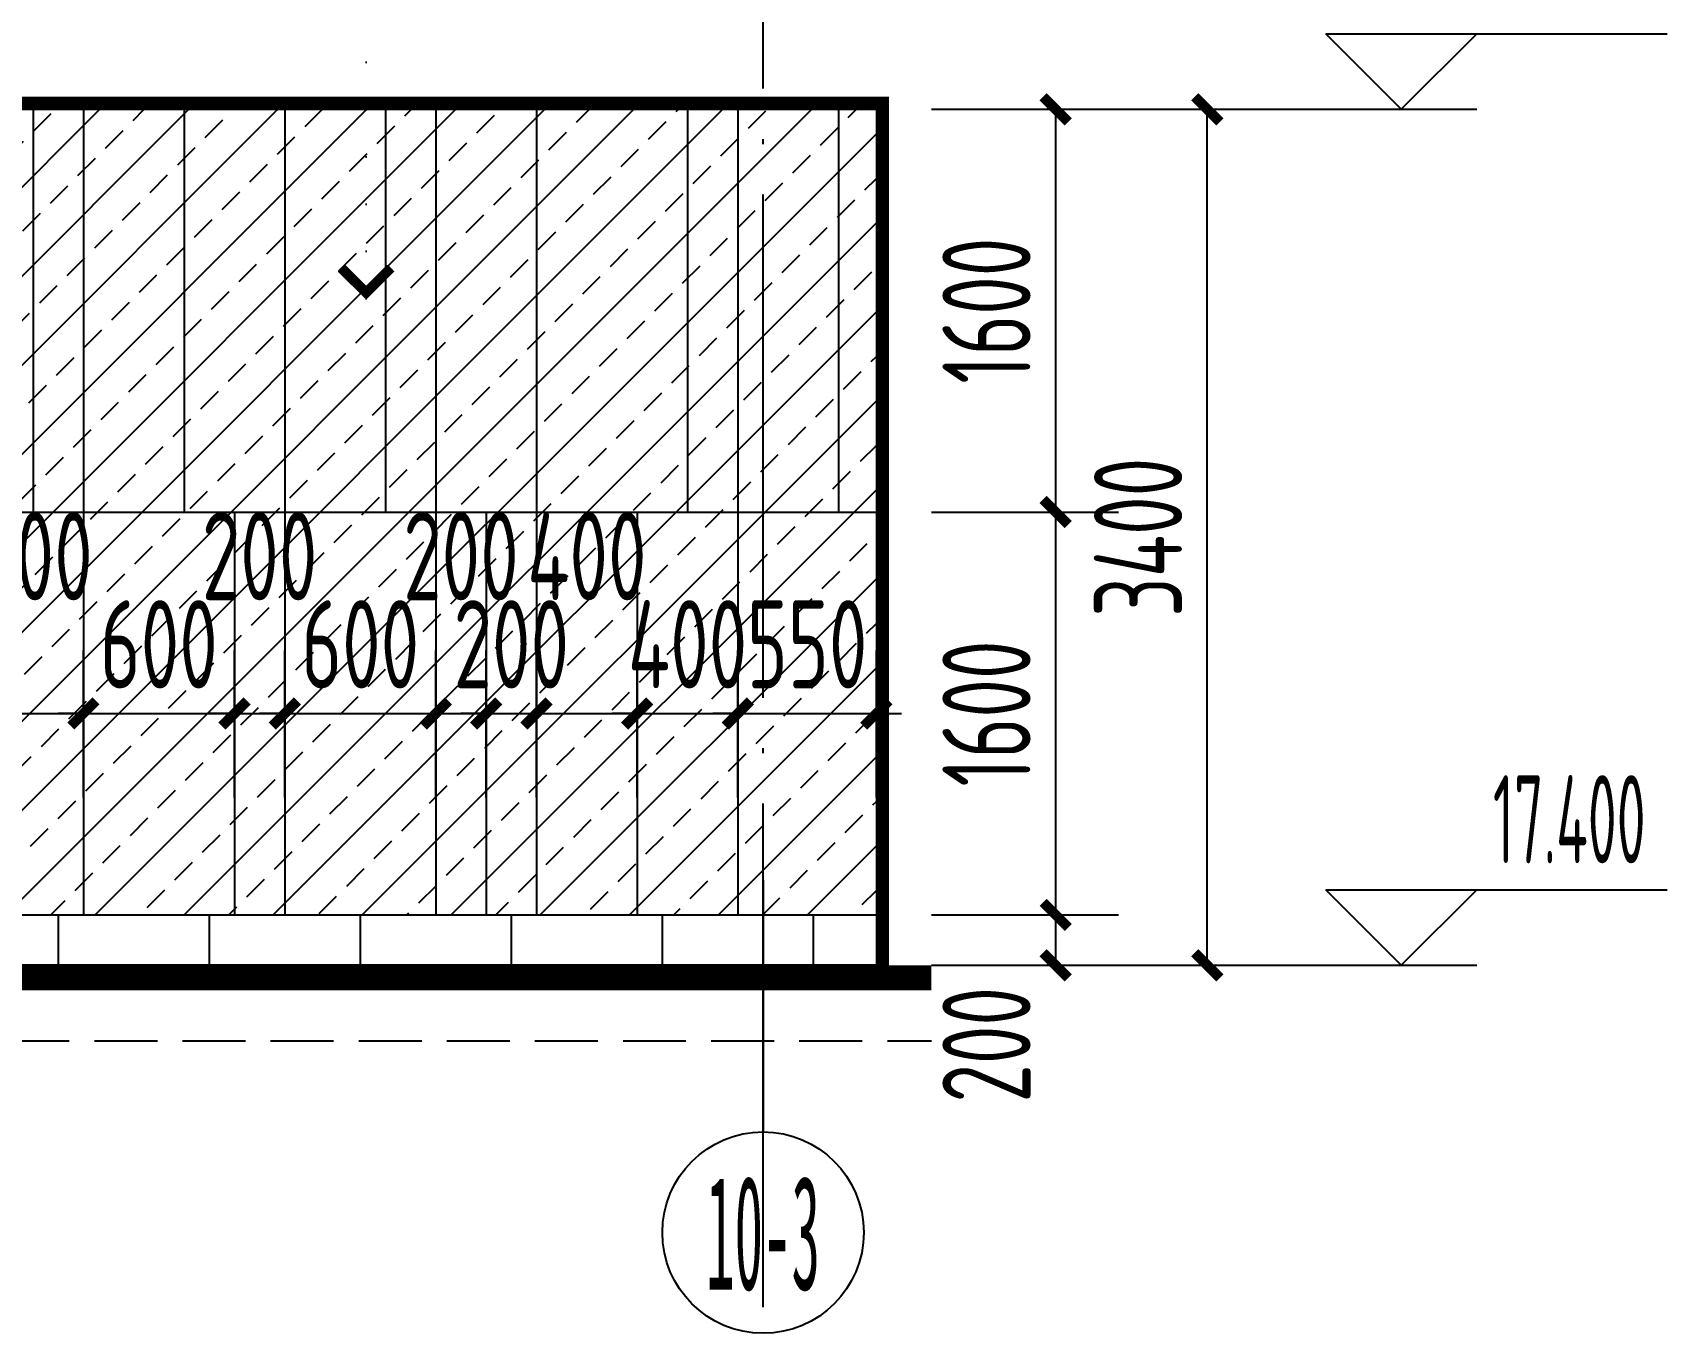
# Model space of a CAD drawing. Extents: x -863035 to 270371, y -8918 to 240488.
# Drawn here: x 222470 to 228963, y 118268 to 123434 of the extents above; entities that cross this region are included whole.
import ezdxf
from ezdxf.enums import TextEntityAlignment as Align

# ---------------------------------------------------------------- set-up
doc = ezdxf.new("R2010")
doc.units = 0
doc.header["$LTSCALE"] = 1000
doc.header["$MEASUREMENT"] = 0
for name, pattern in [('109-34 轴网$0$L1$0$$AUDIT_BAD_LTYPE1', [0]), ('DASH', [0.35, 0.25, -0.1]), ('DOT2', [0.125, 0, -0.125]), ('DOTE', [2.42, 2, -0.2, 0.02, -0.2])]:
    doc.linetypes.add(name, pattern=pattern)
for name, color, linetype in [('01-标注_尺寸', 124, 'Continuous'), ('01-标注_标高', 200, 'Continuous'), ('01-标注_符号', 200, 'Continuous'), ('01-标注_轴线坐标', 132, 'Continuous'), ('02-TEXT_标注', 130, 'Continuous'), ('02-TEXT_轴号', 7, 'Continuous'), ('05-填充_156', 156, 'Continuous'), ('A-C_窗', 140, 'Continuous'), ('A_AXIS-轴线', 36, 'Continuous'), ('AXIS_TEXT', 7, 'Continuous'), ('E-墙面分格', 146, 'Continuous'), ('E-立面轮廓', 241, 'Continuous')]:
    doc.layers.add(name, color=color, linetype=linetype)
doc.styles.add('_TCH_AXIS', font='STXIHEI.TTF')
doc.styles.add('_TCH_DIM', font='ROS1', dxfattribs={"width": 0.75, "bigfont": 'JD'})
doc.styles.add('_TCH_DIM_T3', font='ROS1', dxfattribs={"width": 0.75, "bigfont": 'JD'})
doc.styles.add('COMPLEX', font='COMPLEX')
doc.styles.add('logo-3', font='', dxfattribs={"width": 0.8})
doc.styles.get('logo-3').set_extended_font_data('SimSun')
doc.dimstyles.new('_TCH_ARCH&&100', dxfattribs={"dimtxt": 350, "dimasz": 100, "dimexe": 250, "dimexo": 300, "dimgap": 100, "dimtad": 1, "dimdec": 0, "dimzin": 0, "dimdsep": 46, "dimtxsty": '_TCH_DIM_T3', "dimblk": 'ARCHTICK', "dimcen": 0.09, "dimclrt": 7, "dimazin": 2, "dimtfac": 1, "dimtdec": 0, "dimtix": 1, "dimtmove": 2, "dimatfit": 3, "dimfxl": 0, "dimtolj": 1, "dimtzin": 0, "dimarcsym": 0})
doc.dimstyles.new('副本 ISO-1', dxfattribs={"dimtxt": 2.5, "dimasz": 1.5, "dimexe": 1.25, "dimexo": 0.625, "dimtad": 1, "dimdec": 0, "dimtxsty": 'logo-3', "dimblk": 'ARCHTICK', "dimcen": 2.5, "dimdle": 1, "dimadec": 0, "dimazin": 0, "dimtfac": 1, "dimtdec": 0, "dimtix": 1, "dimtmove": 0, "dimatfit": 3, "dimldrblk": 'AR', "dimfxl": 0, "dimarcsym": 0})

# ---------------------------------------------------------------- blocks, each defined once
blk = doc.blocks.new('_ArchTick')
at = {"color": 0, "linetype": 'ByBlock', "const_width": 0.4}
blk.add_lwpolyline([(-0.5, -0.5), (0.5, 0.5)], dxfattribs=at)
blk = doc.blocks.new('*X7')
at = {"color": 0}
for p, q in [((-1012.3036, 1692.7141), (-1012.3036, 1692.7306)), ((-1012.3035, 1692.7307), (-1012.2918, 1692.7307)), ((-1012.3026, 1692.7131), (-1012.3026, 1692.7316)), ((-1012.3025, 1692.7317), (-1012.2928, 1692.7317)), ((-1012.3016, 1692.7121), (-1012.3016, 1692.7326)), ((-1012.3015, 1692.7327), (-1012.2938, 1692.7327)), ((-1012.3006, 1692.7111), (-1012.3006, 1692.7336)), ((-1012.3005, 1692.7337), (-1012.2948, 1692.7337)), ((-1012.2996, 1692.7101), (-1012.2996, 1692.7346)), ((-1012.2995, 1692.7347), (-1012.2958, 1692.7347)), ((-1012.2986, 1692.7091), (-1012.2986, 1692.7356)), ((-1012.2985, 1692.7357), (-1012.2968, 1692.7357)), ((-1012.2976, 1692.7081), (-1012.2976, 1692.7364)), ((-1012.2966, 1692.7071), (-1012.2966, 1692.7354)), ((-1012.2956, 1692.7061), (-1012.2956, 1692.7344)), ((-1012.2946, 1692.7051), (-1012.2946, 1692.7334)), ((-1012.2936, 1692.7041), (-1012.2936, 1692.7324)), ((-1012.2926, 1692.7031), (-1012.2926, 1692.7314)), ((-1012.3116, 1692.7221), (-1012.3116, 1692.7226)), ((-1012.3115, 1692.7227), (-1012.2838, 1692.7227)), ((-1012.3111, 1692.7217), (-1012.2828, 1692.7217)), ((-1012.3106, 1692.7211), (-1012.3106, 1692.7236)), ((-1012.3105, 1692.7237), (-1012.2848, 1692.7237)), ((-1012.3101, 1692.7207), (-1012.2818, 1692.7207)), ((-1012.3096, 1692.7201), (-1012.3096, 1692.7246)), ((-1012.3095, 1692.7247), (-1012.2858, 1692.7247)), ((-1012.3091, 1692.7197), (-1012.2808, 1692.7197)), ((-1012.3086, 1692.7191), (-1012.3086, 1692.7256)), ((-1012.3085, 1692.7257), (-1012.2868, 1692.7257)), ((-1012.3081, 1692.7187), (-1012.2798, 1692.7187)), ((-1012.3076, 1692.7181), (-1012.3076, 1692.7266)), ((-1012.3075, 1692.7267), (-1012.2878, 1692.7267)), ((-1012.3071, 1692.7177), (-1012.2788, 1692.7177)), ((-1012.3066, 1692.7171), (-1012.3066, 1692.7276)), ((-1012.3065, 1692.7277), (-1012.2888, 1692.7277)), ((-1012.3061, 1692.7167), (-1012.2778, 1692.7167)), ((-1012.3056, 1692.7161), (-1012.3056, 1692.7286)), ((-1012.3055, 1692.7287), (-1012.2898, 1692.7287)), ((-1012.3051, 1692.7157), (-1012.2768, 1692.7157)), ((-1012.3046, 1692.7151), (-1012.3046, 1692.7296)), ((-1012.3045, 1692.7297), (-1012.2908, 1692.7297)), ((-1012.3041, 1692.7147), (-1012.2758, 1692.7147)), ((-1012.3031, 1692.7137), (-1012.2748, 1692.7137)), ((-1012.3021, 1692.7127), (-1012.2738, 1692.7127)), ((-1012.3011, 1692.7117), (-1012.2728, 1692.7117)), ((-1012.3001, 1692.7107), (-1012.2718, 1692.7107)), ((-1012.2991, 1692.7097), (-1012.2708, 1692.7097)), ((-1012.2981, 1692.7087), (-1012.2698, 1692.7087)), ((-1012.2971, 1692.7077), (-1012.2688, 1692.7077)), ((-1012.2961, 1692.7067), (-1012.2678, 1692.7067)), ((-1012.2951, 1692.7057), (-1012.2668, 1692.7057)), ((-1012.2941, 1692.7047), (-1012.2658, 1692.7047)), ((-1012.2931, 1692.7037), (-1012.2648, 1692.7037)), ((-1012.2921, 1692.7027), (-1012.2638, 1692.7027)), ((-1012.2916, 1692.7021), (-1012.2916, 1692.7304)), ((-1012.2911, 1692.7017), (-1012.2628, 1692.7017)), ((-1012.2906, 1692.7011), (-1012.2906, 1692.7294)), ((-1012.2901, 1692.7007), (-1012.2618, 1692.7007)), ((-1012.2896, 1692.7001), (-1012.2896, 1692.7284)), ((-1012.2891, 1692.6997), (-1012.2608, 1692.6997)), ((-1012.2886, 1692.6991), (-1012.2886, 1692.7274)), ((-1012.2881, 1692.6987), (-1012.2598, 1692.6987)), ((-1012.2876, 1692.6981), (-1012.2876, 1692.7264)), ((-1012.2871, 1692.6977), (-1012.2588, 1692.6977)), ((-1012.2866, 1692.6971), (-1012.2866, 1692.7254)), ((-1012.2861, 1692.6967), (-1012.2578, 1692.6967)), ((-1012.2856, 1692.6961), (-1012.2856, 1692.7244)), ((-1012.2851, 1692.6957), (-1012.2568, 1692.6957)), ((-1012.2846, 1692.6951), (-1012.2846, 1692.7234)), ((-1012.2841, 1692.6947), (-1012.2558, 1692.6947)), ((-1012.2836, 1692.6941), (-1012.2836, 1692.7224)), ((-1012.2831, 1692.6937), (-1012.2548, 1692.6937)), ((-1012.2826, 1692.6931), (-1012.2826, 1692.7214)), ((-1012.2821, 1692.6927), (-1012.2538, 1692.6927)), ((-1012.2816, 1692.6921), (-1012.2816, 1692.7204)), ((-1012.2811, 1692.6917), (-1012.2528, 1692.6917)), ((-1012.2806, 1692.6911), (-1012.2806, 1692.7194)), ((-1012.2801, 1692.6907), (-1012.2518, 1692.6907)), ((-1012.2796, 1692.6901), (-1012.2796, 1692.7184)), ((-1012.2786, 1692.6891), (-1012.2786, 1692.7174)), ((-1012.2776, 1692.6881), (-1012.2776, 1692.7164)), ((-1012.2766, 1692.6871), (-1012.2766, 1692.7154)), ((-1012.2756, 1692.6861), (-1012.2756, 1692.7144)), ((-1012.2746, 1692.6851), (-1012.2746, 1692.7134)), ((-1012.2736, 1692.6841), (-1012.2736, 1692.7124)), ((-1012.2726, 1692.6831), (-1012.2726, 1692.7114)), ((-1012.2716, 1692.6821), (-1012.2716, 1692.7104)), ((-1012.2706, 1692.6811), (-1012.2706, 1692.7094)), ((-1012.2696, 1692.6801), (-1012.2696, 1692.7084)), ((-1012.2686, 1692.6791), (-1012.2686, 1692.7074)), ((-1012.2676, 1692.6781), (-1012.2676, 1692.7064)), ((-1012.2666, 1692.6771), (-1012.2666, 1692.7054)), ((-1012.2656, 1692.6761), (-1012.2656, 1692.7044)), ((-1012.2646, 1692.6751), (-1012.2646, 1692.7034)), ((-1012.2636, 1692.6741), (-1012.2636, 1692.7024)), ((-1012.2626, 1692.6731), (-1012.2626, 1692.7014)), ((-1012.2616, 1692.6721), (-1012.2616, 1692.7004)), ((-1012.2606, 1692.6711), (-1012.2606, 1692.6994)), ((-1012.2596, 1692.6701), (-1012.2596, 1692.6984)), ((-1012.2586, 1692.6424), (-1012.2586, 1692.6974)), ((-1012.2576, 1692.6434), (-1012.2576, 1692.6964)), ((-1012.2566, 1692.6444), (-1012.2566, 1692.6954)), ((-1012.2556, 1692.6454), (-1012.2556, 1692.6944)), ((-1012.2546, 1692.6464), (-1012.2546, 1692.6934)), ((-1012.2536, 1692.6474), (-1012.2536, 1692.6924)), ((-1012.2526, 1692.6484), (-1012.2526, 1692.6914)), ((-1012.2791, 1692.6897), (-1012.2508, 1692.6897)), ((-1012.2786, 1692.6507), (-1012.2503, 1692.6507)), ((-1012.2786, 1692.6224), (-1012.2786, 1692.6507)), ((-1012.2781, 1692.6887), (-1012.2498, 1692.6887)), ((-1012.2776, 1692.6517), (-1012.2493, 1692.6517)), ((-1012.2776, 1692.6234), (-1012.2776, 1692.6517)), ((-1012.2771, 1692.6877), (-1012.2488, 1692.6877)), ((-1012.2766, 1692.6527), (-1012.2483, 1692.6527)), ((-1012.2766, 1692.6244), (-1012.2766, 1692.6527)), ((-1012.2761, 1692.6867), (-1012.2478, 1692.6867)), ((-1012.2756, 1692.6537), (-1012.2473, 1692.6537)), ((-1012.2756, 1692.6254), (-1012.2756, 1692.6537)), ((-1012.2751, 1692.6857), (-1012.2468, 1692.6857)), ((-1012.2746, 1692.6547), (-1012.2463, 1692.6547)), ((-1012.2746, 1692.6264), (-1012.2746, 1692.6547)), ((-1012.2741, 1692.6847), (-1012.2458, 1692.6847)), ((-1012.2736, 1692.6557), (-1012.2453, 1692.6557)), ((-1012.2736, 1692.6274), (-1012.2736, 1692.6557)), ((-1012.2731, 1692.6837), (-1012.2448, 1692.6837)), ((-1012.2726, 1692.6567), (-1012.2443, 1692.6567)), ((-1012.2726, 1692.6284), (-1012.2726, 1692.6567)), ((-1012.2721, 1692.6827), (-1012.2438, 1692.6827)), ((-1012.2716, 1692.6577), (-1012.2433, 1692.6577)), ((-1012.2716, 1692.6294), (-1012.2716, 1692.6577)), ((-1012.2711, 1692.6817), (-1012.2428, 1692.6817)), ((-1012.2706, 1692.6587), (-1012.2423, 1692.6587)), ((-1012.2706, 1692.6304), (-1012.2706, 1692.6587)), ((-1012.2701, 1692.6807), (-1012.2418, 1692.6807)), ((-1012.2696, 1692.6597), (-1012.2413, 1692.6597)), ((-1012.2696, 1692.6314), (-1012.2696, 1692.6597)), ((-1012.2691, 1692.6797), (-1012.2408, 1692.6797)), ((-1012.2686, 1692.6607), (-1012.2403, 1692.6607)), ((-1012.2686, 1692.6324), (-1012.2686, 1692.6607)), ((-1012.2681, 1692.6787), (-1012.2398, 1692.6787)), ((-1012.2676, 1692.6617), (-1012.2393, 1692.6617)), ((-1012.2676, 1692.6334), (-1012.2676, 1692.6617)), ((-1012.2671, 1692.6777), (-1012.2388, 1692.6777)), ((-1012.2666, 1692.6627), (-1012.2383, 1692.6627)), ((-1012.2666, 1692.6344), (-1012.2666, 1692.6627)), ((-1012.2661, 1692.6767), (-1012.2378, 1692.6767)), ((-1012.2656, 1692.6637), (-1012.2373, 1692.6637)), ((-1012.2656, 1692.6354), (-1012.2656, 1692.6637)), ((-1012.2651, 1692.6757), (-1012.2368, 1692.6757)), ((-1012.2646, 1692.6647), (-1012.2363, 1692.6647)), ((-1012.2646, 1692.6364), (-1012.2646, 1692.6647)), ((-1012.2641, 1692.6747), (-1012.2358, 1692.6747)), ((-1012.2636, 1692.6657), (-1012.2353, 1692.6657)), ((-1012.2636, 1692.6374), (-1012.2636, 1692.6657)), ((-1012.2631, 1692.6737), (-1012.2348, 1692.6737)), ((-1012.2626, 1692.6667), (-1012.2343, 1692.6667)), ((-1012.2626, 1692.6384), (-1012.2626, 1692.6667)), ((-1012.2621, 1692.6727), (-1012.2338, 1692.6727)), ((-1012.2616, 1692.6677), (-1012.2333, 1692.6677)), ((-1012.2616, 1692.6394), (-1012.2616, 1692.6677)), ((-1012.2611, 1692.6717), (-1012.2328, 1692.6717)), ((-1012.2606, 1692.6687), (-1012.2323, 1692.6687)), ((-1012.2606, 1692.6404), (-1012.2606, 1692.6687)), ((-1012.2601, 1692.6707), (-1012.2318, 1692.6707)), ((-1012.2596, 1692.6697), (-1012.2313, 1692.6697)), ((-1012.2596, 1692.6414), (-1012.2596, 1692.6697)), ((-1012.2516, 1692.6494), (-1012.2516, 1692.6904)), ((-1012.2506, 1692.6504), (-1012.2506, 1692.6894)), ((-1012.2496, 1692.6514), (-1012.2496, 1692.6884)), ((-1012.2486, 1692.6524), (-1012.2486, 1692.6874)), ((-1012.2476, 1692.6534), (-1012.2476, 1692.6864)), ((-1012.2466, 1692.6544), (-1012.2466, 1692.6854)), ((-1012.2456, 1692.6554), (-1012.2456, 1692.6844)), ((-1012.2446, 1692.6564), (-1012.2446, 1692.6834)), ((-1012.2436, 1692.6574), (-1012.2436, 1692.6824)), ((-1012.2426, 1692.6584), (-1012.2426, 1692.6814)), ((-1012.2416, 1692.6594), (-1012.2416, 1692.6804)), ((-1012.2406, 1692.6604), (-1012.2406, 1692.6794)), ((-1012.2396, 1692.6614), (-1012.2396, 1692.6784)), ((-1012.2386, 1692.6624), (-1012.2386, 1692.6774)), ((-1012.2376, 1692.6634), (-1012.2376, 1692.6764)), ((-1012.2366, 1692.6644), (-1012.2366, 1692.6754)), ((-1012.2356, 1692.6654), (-1012.2356, 1692.6744)), ((-1012.2346, 1692.6664), (-1012.2346, 1692.6734)), ((-1012.2336, 1692.6674), (-1012.2336, 1692.6724)), ((-1012.2326, 1692.6684), (-1012.2326, 1692.6714)), ((-1012.2316, 1692.6694), (-1012.2316, 1692.6704)), ((-1012.3116, 1692.6177), (-1012.2833, 1692.6177)), ((-1012.3116, 1692.6172), (-1012.3116, 1692.6177)), ((-1012.3111, 1692.6167), (-1012.2843, 1692.6167)), ((-1012.3106, 1692.6187), (-1012.2823, 1692.6187)), ((-1012.3106, 1692.6162), (-1012.3106, 1692.6187)), ((-1012.3101, 1692.6157), (-1012.2853, 1692.6157)), ((-1012.3096, 1692.6197), (-1012.2813, 1692.6197)), ((-1012.3096, 1692.6152), (-1012.3096, 1692.6197)), ((-1012.3091, 1692.6147), (-1012.2863, 1692.6147)), ((-1012.3086, 1692.6207), (-1012.2803, 1692.6207)), ((-1012.3086, 1692.6142), (-1012.3086, 1692.6207)), ((-1012.3081, 1692.6137), (-1012.2873, 1692.6137)), ((-1012.3076, 1692.6217), (-1012.2793, 1692.6217)), ((-1012.3076, 1692.6132), (-1012.3076, 1692.6217)), ((-1012.3071, 1692.6127), (-1012.2883, 1692.6127)), ((-1012.3066, 1692.6227), (-1012.2783, 1692.6227)), ((-1012.3066, 1692.6122), (-1012.3066, 1692.6227)), ((-1012.3061, 1692.6117), (-1012.2893, 1692.6117)), ((-1012.3056, 1692.6237), (-1012.2773, 1692.6237)), ((-1012.3056, 1692.6112), (-1012.3056, 1692.6237)), ((-1012.3051, 1692.6107), (-1012.2903, 1692.6107)), ((-1012.3046, 1692.6247), (-1012.2763, 1692.6247)), ((-1012.3046, 1692.6102), (-1012.3046, 1692.6247)), ((-1012.3036, 1692.6257), (-1012.2753, 1692.6257)), ((-1012.3036, 1692.6092), (-1012.3036, 1692.6257)), ((-1012.3026, 1692.6267), (-1012.2743, 1692.6267)), ((-1012.3026, 1692.6082), (-1012.3026, 1692.6267)), ((-1012.3016, 1692.6277), (-1012.2733, 1692.6277)), ((-1012.3016, 1692.6072), (-1012.3016, 1692.6277)), ((-1012.3006, 1692.6287), (-1012.2723, 1692.6287)), ((-1012.3006, 1692.6062), (-1012.3006, 1692.6287)), ((-1012.2996, 1692.6297), (-1012.2713, 1692.6297)), ((-1012.2996, 1692.6052), (-1012.2996, 1692.6297)), ((-1012.2986, 1692.6307), (-1012.2703, 1692.6307)), ((-1012.2986, 1692.6042), (-1012.2986, 1692.6307)), ((-1012.2976, 1692.6317), (-1012.2693, 1692.6317)), ((-1012.2976, 1692.6034), (-1012.2976, 1692.6317)), ((-1012.2966, 1692.6327), (-1012.2683, 1692.6327)), ((-1012.2966, 1692.6044), (-1012.2966, 1692.6327)), ((-1012.2956, 1692.6337), (-1012.2673, 1692.6337)), ((-1012.2956, 1692.6054), (-1012.2956, 1692.6337)), ((-1012.2946, 1692.6347), (-1012.2663, 1692.6347)), ((-1012.2946, 1692.6064), (-1012.2946, 1692.6347)), ((-1012.2936, 1692.6357), (-1012.2653, 1692.6357)), ((-1012.2936, 1692.6074), (-1012.2936, 1692.6357)), ((-1012.2926, 1692.6367), (-1012.2643, 1692.6367)), ((-1012.2926, 1692.6084), (-1012.2926, 1692.6367)), ((-1012.2916, 1692.6377), (-1012.2633, 1692.6377)), ((-1012.2916, 1692.6094), (-1012.2916, 1692.6377)), ((-1012.2906, 1692.6387), (-1012.2623, 1692.6387)), ((-1012.2906, 1692.6104), (-1012.2906, 1692.6387)), ((-1012.2896, 1692.6397), (-1012.2613, 1692.6397)), ((-1012.2896, 1692.6114), (-1012.2896, 1692.6397)), ((-1012.2886, 1692.6407), (-1012.2603, 1692.6407)), ((-1012.2886, 1692.6124), (-1012.2886, 1692.6407)), ((-1012.2876, 1692.6417), (-1012.2593, 1692.6417)), ((-1012.2876, 1692.6134), (-1012.2876, 1692.6417)), ((-1012.2866, 1692.6427), (-1012.2583, 1692.6427)), ((-1012.2866, 1692.6144), (-1012.2866, 1692.6427)), ((-1012.2856, 1692.6437), (-1012.2573, 1692.6437)), ((-1012.2856, 1692.6154), (-1012.2856, 1692.6437)), ((-1012.2846, 1692.6447), (-1012.2563, 1692.6447)), ((-1012.2846, 1692.6164), (-1012.2846, 1692.6447)), ((-1012.2836, 1692.6457), (-1012.2553, 1692.6457)), ((-1012.2836, 1692.6174), (-1012.2836, 1692.6457)), ((-1012.2826, 1692.6467), (-1012.2543, 1692.6467)), ((-1012.2826, 1692.6184), (-1012.2826, 1692.6467)), ((-1012.2816, 1692.6477), (-1012.2533, 1692.6477)), ((-1012.2816, 1692.6194), (-1012.2816, 1692.6477)), ((-1012.2806, 1692.6487), (-1012.2523, 1692.6487)), ((-1012.2806, 1692.6204), (-1012.2806, 1692.6487)), ((-1012.2796, 1692.6497), (-1012.2513, 1692.6497)), ((-1012.2796, 1692.6214), (-1012.2796, 1692.6497)), ((-1012.3041, 1692.6097), (-1012.2913, 1692.6097)), ((-1012.3031, 1692.6087), (-1012.2923, 1692.6087)), ((-1012.3021, 1692.6077), (-1012.2933, 1692.6077)), ((-1012.3011, 1692.6067), (-1012.2943, 1692.6067)), ((-1012.3001, 1692.6057), (-1012.2953, 1692.6057)), ((-1012.2991, 1692.6047), (-1012.2963, 1692.6047)), ((-1012.2981, 1692.6037), (-1012.2973, 1692.6037))]:
    blk.add_line(p, q, dxfattribs=at)
blk = doc.blocks.new('A-ARROW')
blk.add_lwpolyline([(0.0808, 0.0525), (0.0666, 0.0666), (0, 0), (0.0666, -0.0666), (0.0808, -0.0525), (0.0283, 0)], close=True)
at = {"rotation": 180}
blk.add_blockref('*X7', (-1012.2311, 1692.6699), dxfattribs=at)
blk = doc.blocks.new('AR')
at = {"xscale": -21.59999999986031, "yscale": 21.59999999999127, "zscale": 21.6, "rotation": 359.9999997162888}
blk.add_blockref('A-ARROW', (0.002, -0.002), dxfattribs=at)
blk = doc.blocks.new('*D1835')
at = {"layer": '01-标注_尺寸', "color": 0, "lineweight": -2, "transparency": 16777216}
for p, q in [((226642.9, 123129.8), (227386.3, 123129.8)), ((227136.3, 119729.8), (227136.3, 123129.8)), ((226642.9, 119729.8), (227386.3, 119729.8))]:
    blk.add_line(p, q, dxfattribs=at)
at = {"layer": 'Defpoints', "color": 0, "transparency": 16777216}
for p in [(226342.9, 123129.8), (227136.3, 123129.8), (226342.9, 119729.8)]:
    blk.add_point(p, dxfattribs=at)
at = {"layer": '01-标注_尺寸', "color": 0, "lineweight": -2, "transparency": 16777216, "xscale": 100, "yscale": 100, "zscale": 100}
for p, rotation in [((227136.3, 123129.8), 90), ((227136.3, 119729.8), 270)]:
    blk.add_blockref('_ArchTick', p, dxfattribs=dict(at, rotation=rotation))
at = {"layer": '01-标注_尺寸', "color": 7, "transparency": 16777216, "insert": (226861.3, 121429.8), "char_height": 350, "attachment_point": 5, "rotation": 90, "style": '_TCH_DIM_T3'}
blk.add_mtext('\\A1;3400', dxfattribs=at)
blk = doc.blocks.new('*D1836')
at = {"layer": '01-标注_尺寸', "color": 0, "lineweight": -2, "transparency": 16777216}
for p, q in [((226040.6, 119929.8), (226784, 119929.8)), ((226534, 119729.8), (226534, 119929.8)), ((226040.6, 119729.8), (226784, 119729.8))]:
    blk.add_line(p, q, dxfattribs=at)
at = {"layer": 'Defpoints', "color": 0, "transparency": 16777216}
for p in [(225740.6, 119929.8), (226534, 119929.8), (225740.6, 119729.8)]:
    blk.add_point(p, dxfattribs=at)
at = {"layer": '01-标注_尺寸', "color": 0, "lineweight": -2, "transparency": 16777216, "xscale": 100, "yscale": 100, "zscale": 100}
for p, rotation in [((226534, 119929.8), 90), ((226534, 119729.8), 270)]:
    blk.add_blockref('_ArchTick', p, dxfattribs=dict(at, rotation=rotation))
at = {"layer": '01-标注_尺寸', "color": 7, "transparency": 16777216, "insert": (226259, 119413.8), "char_height": 350, "attachment_point": 5, "rotation": 90, "style": '_TCH_DIM_T3'}
blk.add_mtext('\\A1;200', dxfattribs=at)
blk = doc.blocks.new('*D1837')
at = {"layer": '01-标注_尺寸', "color": 0, "lineweight": -2, "transparency": 16777216}
for p, q in [((226040.6, 121529.8), (226784, 121529.8)), ((226534, 119929.8), (226534, 121529.8)), ((226040.6, 119929.8), (226784, 119929.8))]:
    blk.add_line(p, q, dxfattribs=at)
at = {"layer": 'Defpoints', "color": 0, "transparency": 16777216}
for p in [(225740.6, 121529.8), (226534, 121529.8), (225740.6, 119929.8)]:
    blk.add_point(p, dxfattribs=at)
at = {"layer": '01-标注_尺寸', "color": 0, "lineweight": -2, "transparency": 16777216, "xscale": 100, "yscale": 100, "zscale": 100}
for p, rotation in [((226534, 121529.8), 90), ((226534, 119929.8), 270)]:
    blk.add_blockref('_ArchTick', p, dxfattribs=dict(at, rotation=rotation))
at = {"layer": '01-标注_尺寸', "color": 7, "transparency": 16777216, "insert": (226259, 120729.8), "char_height": 350, "attachment_point": 5, "rotation": 90, "style": '_TCH_DIM_T3'}
blk.add_mtext('\\A1;1600', dxfattribs=at)
blk = doc.blocks.new('*D1838')
at = {"layer": '01-标注_尺寸', "color": 0, "lineweight": -2, "transparency": 16777216}
for p, q in [((226040.6, 123129.8), (226784, 123129.8)), ((226534, 121529.8), (226534, 123129.8)), ((226040.6, 121529.8), (226784, 121529.8))]:
    blk.add_line(p, q, dxfattribs=at)
at = {"layer": 'Defpoints', "color": 0, "transparency": 16777216}
for p in [(225740.6, 123129.8), (226534, 123129.8), (225740.6, 121529.8)]:
    blk.add_point(p, dxfattribs=at)
at = {"layer": '01-标注_尺寸', "color": 0, "lineweight": -2, "transparency": 16777216, "xscale": 100, "yscale": 100, "zscale": 100}
for p, rotation in [((226534, 123129.8), 90), ((226534, 121529.8), 270)]:
    blk.add_blockref('_ArchTick', p, dxfattribs=dict(at, rotation=rotation))
at = {"layer": '01-标注_尺寸', "color": 7, "transparency": 16777216, "insert": (226259, 122329.8), "char_height": 350, "attachment_point": 5, "rotation": 90, "style": '_TCH_DIM_T3'}
blk.add_mtext('\\A1;1600', dxfattribs=at)
blk = doc.blocks.new('*D1863')
at = {"layer": '01-标注_尺寸', "color": 0, "lineweight": -2, "transparency": 16777216}
for p, q in [((222271.5, 120395.9), (222271.5, 120979.8)), ((222671.5, 120395.9), (222671.5, 120979.8)), ((222271.5, 120729.8), (222671.5, 120729.8))]:
    blk.add_line(p, q, dxfattribs=at)
at = {"layer": 'Defpoints', "color": 0, "transparency": 16777216}
for p in [(222671.5, 120729.8), (222271.5, 120095.9), (222671.5, 120095.9)]:
    blk.add_point(p, dxfattribs=at)
at = {"layer": '01-标注_尺寸', "color": 0, "lineweight": -2, "transparency": 16777216, "xscale": 100, "yscale": 100, "zscale": 100, "rotation": 180}
blk.add_blockref('_ArchTick', (222271.5, 120729.8), dxfattribs=at)
at = {"layer": '01-标注_尺寸', "color": 0, "lineweight": -2, "transparency": 16777216, "xscale": 100, "yscale": 100, "zscale": 100}
blk.add_blockref('_ArchTick', (222671.5, 120729.8), dxfattribs=at)
at = {"layer": '01-标注_尺寸', "color": 7, "transparency": 16777216, "insert": (222471.5, 121354.8), "char_height": 350, "attachment_point": 5, "style": '_TCH_DIM_T3'}
blk.add_mtext('\\A1;400', dxfattribs=at)
blk = doc.blocks.new('*D1864')
at = {"layer": '01-标注_尺寸', "color": 0, "lineweight": -2, "transparency": 16777216}
for p, q in [((222671.5, 120395.9), (222671.5, 120979.8)), ((223271.5, 120395.9), (223271.5, 120979.8)), ((222671.5, 120729.8), (222571.5, 120729.8)), ((222671.5, 120729.8), (223271.5, 120729.8)), ((223271.5, 120729.8), (223371.5, 120729.8))]:
    blk.add_line(p, q, dxfattribs=at)
at = {"layer": 'Defpoints', "color": 0, "transparency": 16777216}
for p in [(223271.5, 120729.8), (222671.5, 120095.9), (223271.5, 120095.9)]:
    blk.add_point(p, dxfattribs=at)
at = {"layer": '01-标注_尺寸', "color": 0, "lineweight": -2, "transparency": 16777216, "xscale": 100, "yscale": 100, "zscale": 100}
blk.add_blockref('_ArchTick', (222671.5, 120729.8), dxfattribs=at)
at = {"layer": '01-标注_尺寸', "color": 0, "lineweight": -2, "transparency": 16777216, "xscale": 100, "yscale": 100, "zscale": 100, "rotation": 180}
blk.add_blockref('_ArchTick', (223271.5, 120729.8), dxfattribs=at)
at = {"layer": '01-标注_尺寸', "color": 7, "transparency": 16777216, "insert": (222971.5, 121004.8), "char_height": 350, "attachment_point": 5, "style": '_TCH_DIM_T3'}
blk.add_mtext('\\A1;600', dxfattribs=at)
blk = doc.blocks.new('*D1865')
at = {"layer": '01-标注_尺寸', "color": 0, "lineweight": -2, "transparency": 16777216}
for p, q in [((223271.5, 120395.9), (223271.5, 120979.8)), ((223471.5, 120395.9), (223471.5, 120979.8)), ((223271.5, 120729.8), (223171.5, 120729.8)), ((223271.5, 120729.8), (223471.5, 120729.8)), ((223471.5, 120729.8), (223571.5, 120729.8))]:
    blk.add_line(p, q, dxfattribs=at)
at = {"layer": 'Defpoints', "color": 0, "transparency": 16777216}
for p in [(223471.5, 120729.8), (223271.5, 120095.9), (223471.5, 120095.9)]:
    blk.add_point(p, dxfattribs=at)
at = {"layer": '01-标注_尺寸', "color": 0, "lineweight": -2, "transparency": 16777216, "xscale": 100, "yscale": 100, "zscale": 100}
blk.add_blockref('_ArchTick', (223271.5, 120729.8), dxfattribs=at)
at = {"layer": '01-标注_尺寸', "color": 0, "lineweight": -2, "transparency": 16777216, "xscale": 100, "yscale": 100, "zscale": 100, "rotation": 180}
blk.add_blockref('_ArchTick', (223471.5, 120729.8), dxfattribs=at)
at = {"layer": '01-标注_尺寸', "color": 7, "transparency": 16777216, "insert": (223371.5, 121354.8), "char_height": 350, "attachment_point": 5, "style": '_TCH_DIM_T3'}
blk.add_mtext('\\A1;200', dxfattribs=at)
blk = doc.blocks.new('*D1866')
at = {"layer": '01-标注_尺寸', "color": 0, "lineweight": -2, "transparency": 16777216}
for p, q in [((223471.5, 120395.9), (223471.5, 120979.8)), ((224071.5, 120395.9), (224071.5, 120979.8)), ((223471.5, 120729.8), (223371.5, 120729.8)), ((223471.5, 120729.8), (224071.5, 120729.8)), ((224071.5, 120729.8), (224171.5, 120729.8))]:
    blk.add_line(p, q, dxfattribs=at)
at = {"layer": 'Defpoints', "color": 0, "transparency": 16777216}
for p in [(224071.5, 120729.8), (223471.5, 120095.9), (224071.5, 120095.9)]:
    blk.add_point(p, dxfattribs=at)
at = {"layer": '01-标注_尺寸', "color": 0, "lineweight": -2, "transparency": 16777216, "xscale": 100, "yscale": 100, "zscale": 100}
blk.add_blockref('_ArchTick', (223471.5, 120729.8), dxfattribs=at)
at = {"layer": '01-标注_尺寸', "color": 0, "lineweight": -2, "transparency": 16777216, "xscale": 100, "yscale": 100, "zscale": 100, "rotation": 180}
blk.add_blockref('_ArchTick', (224071.5, 120729.8), dxfattribs=at)
at = {"layer": '01-标注_尺寸', "color": 7, "transparency": 16777216, "insert": (223771.5, 121004.8), "char_height": 350, "attachment_point": 5, "style": '_TCH_DIM_T3'}
blk.add_mtext('\\A1;600', dxfattribs=at)
blk = doc.blocks.new('*D1867')
at = {"layer": '01-标注_尺寸', "color": 0, "lineweight": -2, "transparency": 16777216}
for p, q in [((224071.5, 120395.9), (224071.5, 120979.8)), ((224271.5, 120395.9), (224271.5, 120979.8)), ((224071.5, 120729.8), (224271.5, 120729.8))]:
    blk.add_line(p, q, dxfattribs=at)
at = {"layer": 'Defpoints', "color": 0, "transparency": 16777216}
for p in [(224271.5, 120729.8), (224071.5, 120095.9), (224271.5, 120095.9)]:
    blk.add_point(p, dxfattribs=at)
at = {"layer": '01-标注_尺寸', "color": 0, "lineweight": -2, "transparency": 16777216, "xscale": 100, "yscale": 100, "zscale": 100, "rotation": 180}
blk.add_blockref('_ArchTick', (224071.5, 120729.8), dxfattribs=at)
at = {"layer": '01-标注_尺寸', "color": 0, "lineweight": -2, "transparency": 16777216, "xscale": 100, "yscale": 100, "zscale": 100}
blk.add_blockref('_ArchTick', (224271.5, 120729.8), dxfattribs=at)
at = {"layer": '01-标注_尺寸', "color": 7, "transparency": 16777216, "insert": (224171.5, 121354.8), "char_height": 350, "attachment_point": 5, "style": '_TCH_DIM_T3'}
blk.add_mtext('\\A1;200', dxfattribs=at)
blk = doc.blocks.new('*D1868')
at = {"layer": '01-标注_尺寸', "color": 0, "lineweight": -2, "transparency": 16777216}
for p, q in [((224271.5, 120395.9), (224271.5, 120979.8)), ((224471.5, 120395.9), (224471.5, 120979.8)), ((224271.5, 120729.8), (224171.5, 120729.8)), ((224271.5, 120729.8), (224471.5, 120729.8)), ((224471.5, 120729.8), (224571.5, 120729.8))]:
    blk.add_line(p, q, dxfattribs=at)
at = {"layer": 'Defpoints', "color": 0, "transparency": 16777216}
for p in [(224471.5, 120729.8), (224271.5, 120095.9), (224471.5, 120095.9)]:
    blk.add_point(p, dxfattribs=at)
at = {"layer": '01-标注_尺寸', "color": 0, "lineweight": -2, "transparency": 16777216, "xscale": 100, "yscale": 100, "zscale": 100}
blk.add_blockref('_ArchTick', (224271.5, 120729.8), dxfattribs=at)
at = {"layer": '01-标注_尺寸', "color": 0, "lineweight": -2, "transparency": 16777216, "xscale": 100, "yscale": 100, "zscale": 100, "rotation": 180}
blk.add_blockref('_ArchTick', (224471.5, 120729.8), dxfattribs=at)
at = {"layer": '01-标注_尺寸', "color": 7, "transparency": 16777216, "insert": (224371.5, 121004.8), "char_height": 350, "attachment_point": 5, "style": '_TCH_DIM_T3'}
blk.add_mtext('\\A1;200', dxfattribs=at)
blk = doc.blocks.new('*D1869')
at = {"layer": '01-标注_尺寸', "color": 0, "lineweight": -2, "transparency": 16777216}
for p, q in [((224471.5, 120395.9), (224471.5, 120979.8)), ((224871.5, 120395.9), (224871.5, 120979.8)), ((224471.5, 120729.8), (224871.5, 120729.8))]:
    blk.add_line(p, q, dxfattribs=at)
at = {"layer": 'Defpoints', "color": 0, "transparency": 16777216}
for p in [(224871.5, 120729.8), (224471.5, 120095.9), (224871.5, 120095.9)]:
    blk.add_point(p, dxfattribs=at)
at = {"layer": '01-标注_尺寸', "color": 0, "lineweight": -2, "transparency": 16777216, "xscale": 100, "yscale": 100, "zscale": 100, "rotation": 180}
blk.add_blockref('_ArchTick', (224471.5, 120729.8), dxfattribs=at)
at = {"layer": '01-标注_尺寸', "color": 0, "lineweight": -2, "transparency": 16777216, "xscale": 100, "yscale": 100, "zscale": 100}
blk.add_blockref('_ArchTick', (224871.5, 120729.8), dxfattribs=at)
at = {"layer": '01-标注_尺寸', "color": 7, "transparency": 16777216, "insert": (224671.5, 121354.8), "char_height": 350, "attachment_point": 5, "style": '_TCH_DIM_T3'}
blk.add_mtext('\\A1;400', dxfattribs=at)
blk = doc.blocks.new('*D1870')
at = {"layer": '01-标注_尺寸', "color": 0, "lineweight": -2, "transparency": 16777216}
for p, q in [((224871.5, 120395.9), (224871.5, 120979.8)), ((225271.5, 120395.9), (225271.5, 120979.8)), ((224871.5, 120729.8), (224771.5, 120729.8)), ((224871.5, 120729.8), (225271.5, 120729.8)), ((225271.5, 120729.8), (225371.5, 120729.8))]:
    blk.add_line(p, q, dxfattribs=at)
at = {"layer": 'Defpoints', "color": 0, "transparency": 16777216}
for p in [(225271.5, 120729.8), (224871.5, 120095.9), (225271.5, 120095.9)]:
    blk.add_point(p, dxfattribs=at)
at = {"layer": '01-标注_尺寸', "color": 0, "lineweight": -2, "transparency": 16777216, "xscale": 100, "yscale": 100, "zscale": 100}
blk.add_blockref('_ArchTick', (224871.5, 120729.8), dxfattribs=at)
at = {"layer": '01-标注_尺寸', "color": 0, "lineweight": -2, "transparency": 16777216, "xscale": 100, "yscale": 100, "zscale": 100, "rotation": 180}
blk.add_blockref('_ArchTick', (225271.5, 120729.8), dxfattribs=at)
at = {"layer": '01-标注_尺寸', "color": 7, "transparency": 16777216, "insert": (225071.5, 121004.8), "char_height": 350, "attachment_point": 5, "style": '_TCH_DIM_T3'}
blk.add_mtext('\\A1;400', dxfattribs=at)
blk = doc.blocks.new('*D1871')
at = {"layer": '01-标注_尺寸', "color": 0, "lineweight": -2, "transparency": 16777216}
for p, q in [((225271.5, 120395.9), (225271.5, 120979.8)), ((225821.5, 120395.9), (225821.5, 120979.8)), ((225271.5, 120729.8), (225171.5, 120729.8)), ((225271.5, 120729.8), (225821.5, 120729.8)), ((225821.5, 120729.8), (225921.5, 120729.8))]:
    blk.add_line(p, q, dxfattribs=at)
at = {"layer": 'Defpoints', "color": 0, "transparency": 16777216}
for p in [(225821.5, 120729.8), (225271.5, 120095.9), (225821.5, 120095.9)]:
    blk.add_point(p, dxfattribs=at)
at = {"layer": '01-标注_尺寸', "color": 0, "lineweight": -2, "transparency": 16777216, "xscale": 100, "yscale": 100, "zscale": 100}
blk.add_blockref('_ArchTick', (225271.5, 120729.8), dxfattribs=at)
at = {"layer": '01-标注_尺寸', "color": 0, "lineweight": -2, "transparency": 16777216, "xscale": 100, "yscale": 100, "zscale": 100, "rotation": 180}
blk.add_blockref('_ArchTick', (225821.5, 120729.8), dxfattribs=at)
at = {"layer": '01-标注_尺寸', "color": 7, "transparency": 16777216, "insert": (225546.5, 121004.8), "char_height": 350, "attachment_point": 5, "style": '_TCH_DIM_T3'}
blk.add_mtext('\\A1;550', dxfattribs=at)
blk = doc.blocks.new('_AXISO')
blk.add_circle((0, 0), 0.5)
at = {"layer": 'AXIS_TEXT', "style": 'COMPLEX', "width": 1.041667}
blk.add_attdef('A', text='', height=0.56, dxfattribs=at).set_placement((-0.25, -0.28), (0.25, -0.28), align=Align.FIT)

msp = doc.modelspace()

# ---------------------------------------------------------------- hatches: boundary and pattern name
at = {"layer": '05-填充_156'}
h = msp.add_hatch(dxfattribs=at)
h.set_pattern_fill('天然石材', color=256, scale=50)
h.set_pattern_definition([(45, (243763, -128080.43), (-176.77677, 176.77677), []), (45, (243849.93, -128170.19), (-176.77677, 176.77677), [98.68425, -56.391])])
h.paths.add_polyline_path([(225821.5, 123129.8), (218371.5, 123129.8), (218371.5, 119929.8), (225821.5, 119929.8)])

# ---------------------------------------------------------------- linework, layer by layer
at = {"layer": '01-标注_标高'}
for p, q in [((227906.9, 123129.8), (227606.9, 123429.8)), ((227606.9, 123429.8), (228963.5, 123429.8)), ((227906.9, 123129.8), (228206.9, 123429.8)), ((227186.6, 123129.8), (228206.9, 123129.8)), ((227906.9, 119729.8), (227606.9, 120029.8)), ((227606.9, 120029.8), (228963.5, 120029.8)), ((227906.9, 119729.8), (228206.9, 120029.8)), ((227186.6, 119729.8), (228206.9, 119729.8))]:
    msp.add_line(p, q, dxfattribs=at)
at = {"layer": '01-标注_轴线坐标'}
msp.add_line((225371.5, 120067.8), (225371.5, 119067.8), dxfattribs=at)
at = {"layer": 'A-C_窗', "linetype": '109-34 轴网$0$L1$0$$AUDIT_BAD_LTYPE1'}
msp.add_line((218371.5, 119929.8), (225821.5, 119929.8), dxfattribs=at)
at = {"layer": 'A-C_窗', "linetype": 'DASH'}
msp.add_line((207315.4, 119429.8), (226040.6, 119429.8), dxfattribs=at)
at = {"layer": 'A-C_窗'}
msp.add_lwpolyline([(218371.5, 123129.8), (225821.5, 123129.8), (225821.5, 119729.8), (218371.5, 119729.8)], close=True, dxfattribs=at)
at = {"layer": 'A_AXIS-轴线', "linetype": 'DOTE'}
msp.add_lwpolyline([(225371.5, 118371.9), (225371.5, 123897.6)], dxfattribs=at)
at = {"layer": 'E-墙面分格'}
for p, q in [((222471.5, 123129.8), (222471.5, 121529.8)), ((222671.5, 123129.8), (222671.5, 121529.8)), ((223071.5, 123129.8), (223071.5, 121529.8)), ((223471.5, 123129.8), (223471.5, 121529.8)), ((223871.5, 123129.8), (223871.5, 121529.8)), ((224071.5, 123129.8), (224071.5, 121529.8)), ((224471.5, 123129.8), (224471.5, 121529.8)), ((225071.5, 123129.8), (225071.5, 121529.8)), ((225271.5, 123129.8), (225271.5, 121529.8)), ((225671.5, 123129.8), (225671.5, 121529.8)), ((222671.5, 121529.8), (222671.5, 119929.8)), ((223271.5, 121529.8), (223271.5, 119929.8)), ((223471.5, 121529.8), (223471.5, 119929.8)), ((224071.5, 121529.8), (224071.5, 119929.8)), ((224271.5, 121529.8), (224271.5, 119929.8)), ((224471.5, 121529.8), (224471.5, 119929.8)), ((224871.5, 121529.8), (224871.5, 119929.8)), ((225271.5, 121529.8), (225271.5, 119929.8)), ((222571.3, 119929.8), (222571.3, 119729.8)), ((223171.3, 119929.8), (223171.3, 119729.8)), ((223771.2, 119929.8), (223771.2, 119729.8)), ((224371.2, 119929.8), (224371.2, 119729.8)), ((224971.2, 119929.8), (224971.2, 119729.8)), ((225571.2, 119929.8), (225571.2, 119729.8))]:
    msp.add_line(p, q, dxfattribs=at)
msp.add_lwpolyline([(218371.5, 121529.8), (225821.5, 121529.8)], dxfattribs=at)
at = {"layer": 'E-立面轮廓'}
for points, const_width in [([(225846.5, 119704.8), (225846.5, 123154.8), (218346.5, 123154.8), (218346.5, 119704.8)], 50), ([(207315.4, 119679.8), (226040.6, 119679.8)], 100)]:
    msp.add_lwpolyline(points, dxfattribs=dict(at, const_width=const_width))

# ---------------------------------------------------------------- block references
at = {"layer": '01-标注_轴线坐标'}
ref = msp.add_blockref('_AXISO', (225371.5, 118667.8), dxfattribs=dict(at, xscale=800, yscale=800, zscale=800))
ref.add_attrib('A', '10-3', dxfattribs={"layer": '02-TEXT_轴号', "height": 452.55, "style": '_TCH_AXIS', "width": 0.374624}).set_placement((225145.2, 118441.5), (225597.8, 118441.5), align=Align.FIT)

# ---------------------------------------------------------------- texts
at = {"layer": '02-TEXT_标注', "style": '_TCH_DIM', "width": 0.5625}
msp.add_text('17.400', height=350, dxfattribs=at).set_placement((228270.7, 120134.8))

# ---------------------------------------------------------------- dimensions: what is measured, and where the dimension line sits
at = {"layer": '01-标注_尺寸'}
for p1, p2, distance, picture, middle in [((225740.6, 121529.8), (225740.6, 123129.8), -793.4, '*D1838', (226259, 122329.8)), ((226342.9, 119729.8), (226342.9, 123129.8), -793.4, '*D1835', (226861.3, 121429.8)), ((225740.6, 119929.8), (225740.6, 121529.8), -793.4, '*D1837', (226259, 120729.8)), ((222671.5, 120095.9), (223271.5, 120095.9), 633.9, '*D1864', (222971.5, 121004.8)), ((223471.5, 120095.9), (224071.5, 120095.9), 633.9, '*D1866', (223771.5, 121004.8)), ((224271.5, 120095.9), (224471.5, 120095.9), 633.9, '*D1868', (224371.5, 121004.8)), ((224871.5, 120095.9), (225271.5, 120095.9), 633.9, '*D1870', (225071.5, 121004.8)), ((225271.5, 120095.9), (225821.5, 120095.9), 633.9, '*D1871', (225546.5, 121004.8))]:
    dim = msp.add_aligned_dim(p1=p1, p2=p2, distance=distance, dimstyle='_TCH_ARCH&&100', dxfattribs=at)
    dim.commit()
    dim.dimension.update_dxf_attribs({"geometry": picture, "text_midpoint": middle})
for base, p1, p2, angle, picture, middle in [((222671.5, 120729.8), (222271.5, 120095.9), (222671.5, 120095.9), 0, '*D1863', (222471.5, 121354.8)), ((223471.5, 120729.8), (223271.5, 120095.9), (223471.5, 120095.9), 0, '*D1865', (223371.5, 121354.8)), ((224271.5, 120729.8), (224071.5, 120095.9), (224271.5, 120095.9), 0, '*D1867', (224171.5, 121354.8)), ((224871.5, 120729.8), (224471.5, 120095.9), (224871.5, 120095.9), 0, '*D1869', (224671.5, 121354.8)), ((226534, 119929.8), (225740.6, 119729.8), (225740.6, 119929.8), 90, '*D1836', (226259, 119413.8))]:
    dim = msp.add_linear_dim(base=base, p1=p1, p2=p2, angle=angle, dimstyle='_TCH_ARCH&&100', dxfattribs=at)
    dim.commit()
    dim.dimension.update_dxf_attribs({"geometry": picture, "text_midpoint": middle, "dimtype": 161})

# ---------------------------------------------------------------- leaders
at = {"layer": '01-标注_符号', "color": 51, "linetype": 'DOT2', "ltscale": 1.5}
msp.add_leader([(223795, 122378.5), (223795, 126064.3)], dimstyle='副本 ISO-1', override={"dimasz": 75, "dimtad": 0}, dxfattribs=at)

doc.saveas('drawing.dxf')
